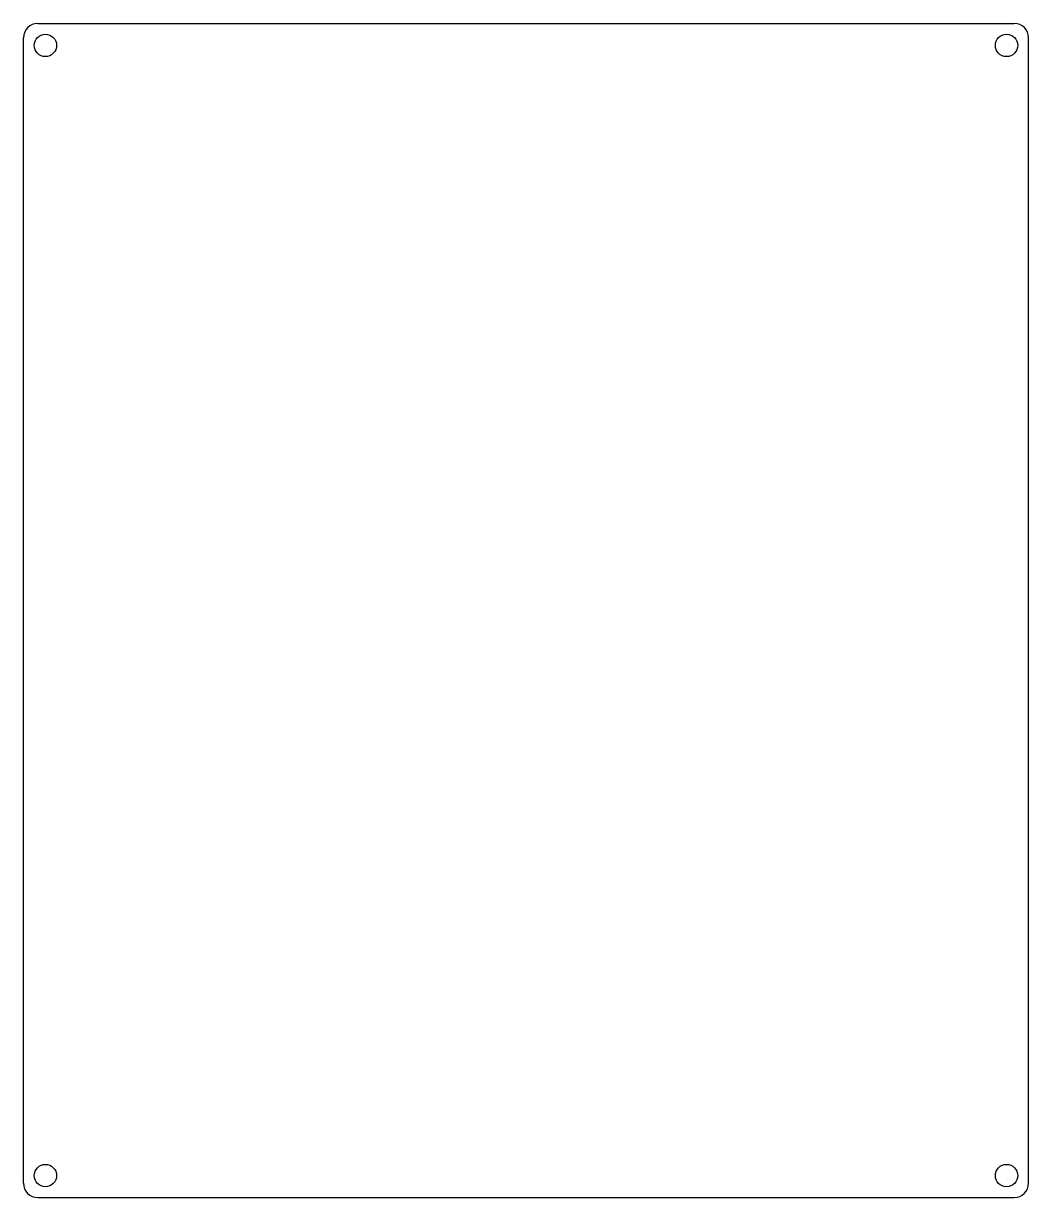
# Model space of a CAD drawing. Extents: x -1.77 to 1.77, y -2.06 to 2.08.
import ezdxf

# ---------------------------------------------------------------- set-up
doc = ezdxf.new("R2010")
doc.units = 0
doc.header["$MEASUREMENT"] = 0
doc.layers.add('VISIBLE', color=7, linetype='CONTINUOUS')

msp = doc.modelspace()

# ---------------------------------------------------------------- linework, layer by layer
at = {"layer": 'VISIBLE'}
for p, q in [((-1.7188, 2.0766), (1.7172, 2.0766)), ((-1.769, -2.0058), (-1.7688, 2.0266)), ((1.767, -2.0058), (1.7672, 2.0266)), ((-1.719, -2.0558), (1.717, -2.0558))]:
    msp.add_line(p, q, dxfattribs=at)
for centre in [(-1.6919, 1.9995), (1.69, 1.9995), (-1.6919, -1.9787), (1.69, -1.9787)]:
    msp.add_circle(centre, 0.0394, dxfattribs=at)
for centre, start, end in [((-1.7188, 2.0266), 90, 179.9975), ((1.7172, 2.0266), 359.9975, 90), ((-1.719, -2.0058), 179.9975, 270), ((1.717, -2.0058), 270, 359.9975)]:
    msp.add_arc(centre, 0.05, start, end, dxfattribs=at)

doc.saveas('drawing.dxf')
